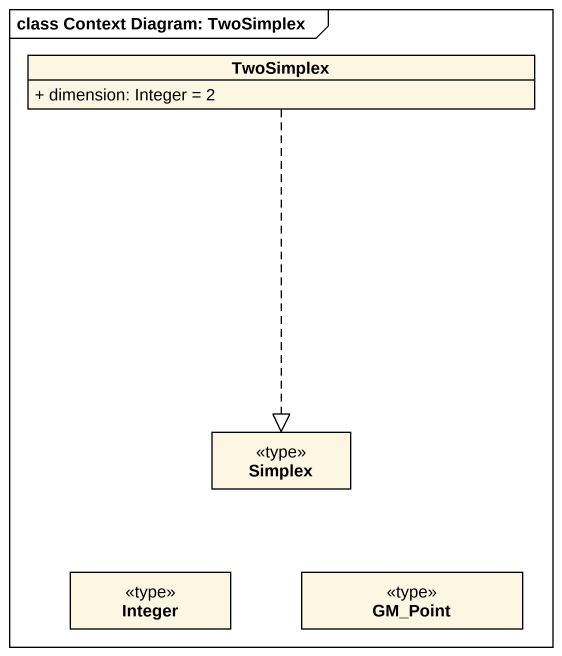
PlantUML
@startuml
mainframe class Context Diagram: TwoSimplex
hide circle
hide empty members
skinparam classAttributeIconSize 0
class TwoSimplex {
  + dimension: Integer = 2
}
class Simplex <<type>>
class Integer <<type>>
class GM_Point <<type>>
TwoSimplex ..|> Simplex
@enduml
